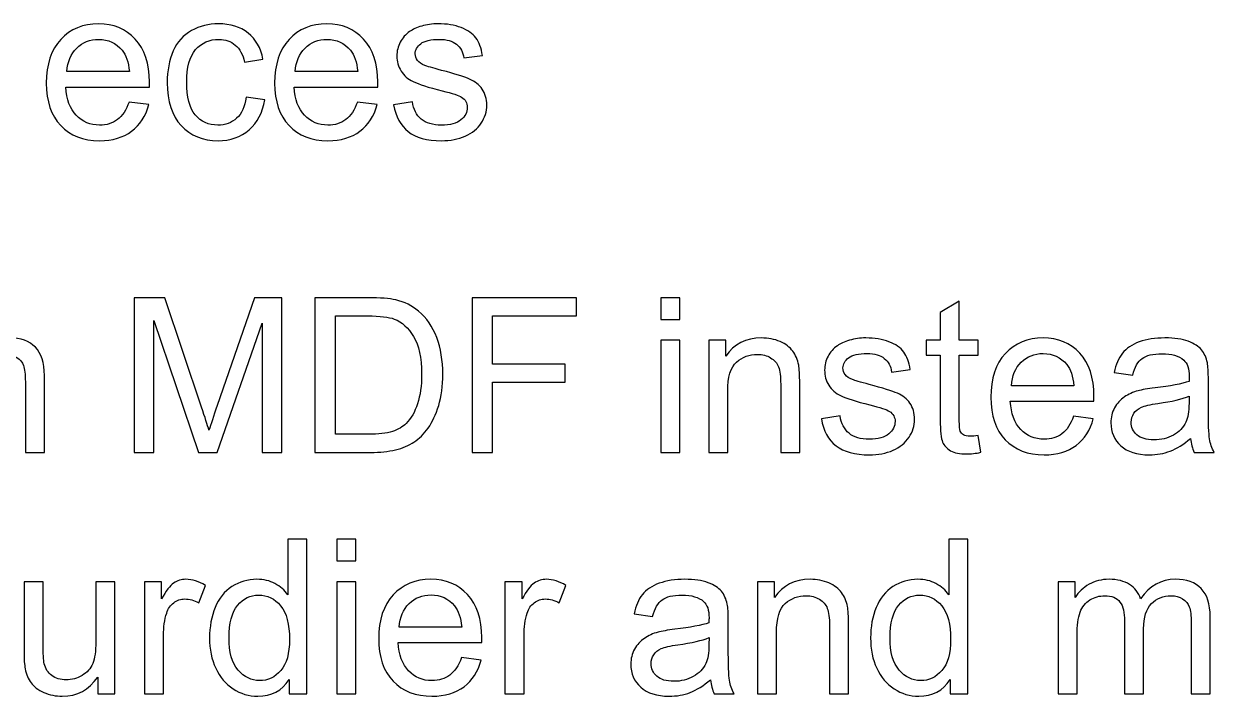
# Model space of a CAD drawing. Header units: millimetres. Extents: x 198 to 2433, y -984 to 145.
# Drawn here: x 573.3 to 713.2, y -964.2 to -885.2 of the extents above; entities that cross this region are included whole.
import ezdxf

# ---------------------------------------------------------------- set-up
doc = ezdxf.new("R2010")
doc.units = ezdxf.units.MM
doc.header["$MEASUREMENT"] = 0
doc.layers.add('Layer 1', color=7, linetype='Continuous')

msp = doc.modelspace()

# ---------------------------------------------------------------- linework, layer by layer
at = {"layer": 'Layer 1', "color": 250}
for points, knots in [([(585.6926, -894.3925), (585.6926, -894.3925), (588.004, -894.6973), (588.004, -894.6973), (587.6442, -896.0393), (586.9711, -897.0849), (585.9889, -897.8257), (585.0068, -898.5666), (583.7537, -898.9391), (582.2255, -898.9391), (580.3036, -898.9391), (578.7796, -898.3464), (577.6535, -897.1611), (576.5274, -895.98), (575.9644, -894.3163), (575.9644, -892.1785), (575.9644, -889.9687), (576.5317, -888.2499), (577.6704, -887.0307), (578.8092, -885.8073), (580.2866, -885.1977), (582.1027, -885.1977), (583.8596, -885.1977), (585.2947, -885.7946), (586.408, -886.9926), (587.5214, -888.1907), (588.0802, -889.8755), (588.0802, -892.0472), (588.0802, -892.1785), (588.076, -892.3774), (588.0675, -892.6399), (588.0675, -892.6399), (578.2504, -892.6399), (578.2504, -892.6399), (578.3351, -894.0835), (578.7415, -895.1926), (579.4781, -895.9588), (580.2104, -896.7251), (581.1291, -897.1103), (582.2255, -897.1103), (583.0425, -897.1103), (583.741, -896.8944), (584.3168, -896.4626), (584.8967, -896.0308), (585.3539, -895.3408), (585.6926, -894.3925)], [0, 0, 0, 0, 0.06666667, 0.06666667, 0.06666667, 0.13333333, 0.13333333, 0.13333333, 0.2, 0.2, 0.2, 0.26666667, 0.26666667, 0.26666667, 0.33333333, 0.33333333, 0.33333333, 0.4, 0.4, 0.4, 0.46666667, 0.46666667, 0.46666667, 0.53333333, 0.53333333, 0.53333333, 0.6, 0.6, 0.6, 0.66666667, 0.66666667, 0.66666667, 0.73333333, 0.73333333, 0.73333333, 0.8, 0.8, 0.8, 0.86666667, 0.86666667, 0.86666667, 0.93333333, 0.93333333, 0.93333333, 1, 1, 1, 1]), ([(599.4382, -893.8337), (599.4382, -893.8337), (601.6226, -894.1385), (601.6226, -894.1385), (601.3813, -895.6413), (600.7717, -896.814), (599.7853, -897.6649), (598.799, -898.5158), (597.584, -898.9391), (596.1489, -898.9391), (594.3497, -898.9391), (592.9019, -898.3507), (591.8097, -897.1738), (590.7133, -895.9969), (590.1672, -894.3121), (590.1672, -892.1192), (590.1672, -890.6968), (590.4043, -889.4564), (590.8742, -888.3896), (591.3441, -887.3271), (592.0595, -886.527), (593.0247, -885.9978), (593.9857, -885.4644), (595.0313, -885.1977), (596.1658, -885.1977), (597.5925, -885.1977), (598.7651, -885.5575), (599.671, -886.2814), (600.5812, -887.0053), (601.1654, -888.034), (601.4194, -889.3633), (601.4194, -889.3633), (599.2604, -889.6935), (599.2604, -889.6935), (599.053, -888.8087), (598.6889, -888.1441), (598.1597, -887.6954), (597.6348, -887.2509), (596.9998, -887.0265), (596.2547, -887.0265), (595.1287, -887.0265), (594.2143, -887.4287), (593.5073, -888.233), (592.8046, -889.0416), (592.4532, -890.3116), (592.4532, -892.0557), (592.4532, -893.8252), (592.7919, -895.1079), (593.4692, -895.908), (594.1508, -896.7081), (595.0355, -897.1103), (596.1235, -897.1103), (597.004, -897.1103), (597.7364, -896.8436), (598.3206, -896.306), (598.909, -895.7726), (599.2816, -894.9471), (599.4382, -893.8337)], [0, 0, 0, 0, 0.05263158, 0.05263158, 0.05263158, 0.10526316, 0.10526316, 0.10526316, 0.15789474, 0.15789474, 0.15789474, 0.21052632, 0.21052632, 0.21052632, 0.26315789, 0.26315789, 0.26315789, 0.31578947, 0.31578947, 0.31578947, 0.36842105, 0.36842105, 0.36842105, 0.42105263, 0.42105263, 0.42105263, 0.47368421, 0.47368421, 0.47368421, 0.52631579, 0.52631579, 0.52631579, 0.57894737, 0.57894737, 0.57894737, 0.63157895, 0.63157895, 0.63157895, 0.68421053, 0.68421053, 0.68421053, 0.73684211, 0.73684211, 0.73684211, 0.78947368, 0.78947368, 0.78947368, 0.84210526, 0.84210526, 0.84210526, 0.89473684, 0.89473684, 0.89473684, 0.94736842, 0.94736842, 0.94736842, 1, 1, 1, 1]), ([(612.5192, -894.3925), (612.5192, -894.3925), (614.8306, -894.6973), (614.8306, -894.6973), (614.4708, -896.0393), (613.7977, -897.0849), (612.8155, -897.8257), (611.8334, -898.5666), (610.5803, -898.9391), (609.0521, -898.9391), (607.1302, -898.9391), (605.6062, -898.3464), (604.4801, -897.1611), (603.354, -895.98), (602.791, -894.3163), (602.791, -892.1785), (602.791, -889.9687), (603.3583, -888.2499), (604.497, -887.0307), (605.6358, -885.8073), (607.1132, -885.1977), (608.9293, -885.1977), (610.6862, -885.1977), (612.1213, -885.7946), (613.2346, -886.9926), (614.348, -888.1907), (614.9068, -889.8755), (614.9068, -892.0472), (614.9068, -892.1785), (614.9026, -892.3774), (614.8941, -892.6399), (614.8941, -892.6399), (605.077, -892.6399), (605.077, -892.6399), (605.1617, -894.0835), (605.5681, -895.1926), (606.3047, -895.9588), (607.037, -896.7251), (607.9557, -897.1103), (609.0521, -897.1103), (609.8691, -897.1103), (610.5676, -896.8944), (611.1434, -896.4626), (611.7233, -896.0308), (612.1805, -895.3408), (612.5192, -894.3925)], [0, 0, 0, 0, 0.06666667, 0.06666667, 0.06666667, 0.13333333, 0.13333333, 0.13333333, 0.2, 0.2, 0.2, 0.26666667, 0.26666667, 0.26666667, 0.33333333, 0.33333333, 0.33333333, 0.4, 0.4, 0.4, 0.46666667, 0.46666667, 0.46666667, 0.53333333, 0.53333333, 0.53333333, 0.6, 0.6, 0.6, 0.66666667, 0.66666667, 0.66666667, 0.73333333, 0.73333333, 0.73333333, 0.8, 0.8, 0.8, 0.86666667, 0.86666667, 0.86666667, 0.93333333, 0.93333333, 0.93333333, 1, 1, 1, 1]), ([(616.7652, -894.7227), (616.7652, -894.7227), (618.975, -894.3671), (618.975, -894.3671), (619.0978, -895.2519), (619.4449, -895.9292), (620.0122, -896.4033), (620.5794, -896.8732), (621.3753, -897.1103), (622.3913, -897.1103), (623.42, -897.1103), (624.182, -896.9029), (624.6815, -896.4838), (625.1768, -896.0689), (625.4266, -895.5778), (625.4266, -895.0148), (625.4266, -894.511), (625.2022, -894.1131), (624.7577, -893.8252), (624.4445, -893.6263), (623.6825, -893.3765), (622.4717, -893.0675), (620.8377, -892.6568), (619.7074, -892.3012), (619.0724, -892.0007), (618.4416, -891.6959), (617.9632, -891.281), (617.6373, -890.7476), (617.3113, -890.2184), (617.1462, -889.63), (617.1462, -888.9865), (617.1462, -888.3981), (617.2817, -887.8562), (617.5484, -887.3567), (617.8193, -886.8572), (618.1834, -886.4423), (618.6448, -886.1121), (618.9919, -885.8581), (619.4661, -885.6422), (620.063, -885.4644), (620.6641, -885.2866), (621.3033, -885.1977), (621.9891, -885.1977), (623.0221, -885.1977), (623.928, -885.3459), (624.7069, -885.6464), (625.4901, -885.9428), (626.0658, -886.3492), (626.4384, -886.8572), (626.8067, -887.3694), (627.0649, -888.051), (627.2046, -888.9061), (627.2046, -888.9061), (625.0202, -889.2109), (625.0202, -889.2109), (624.9228, -888.5251), (624.635, -887.9875), (624.1608, -887.6022), (623.6867, -887.217), (623.0178, -887.0265), (622.15, -887.0265), (621.1298, -887.0265), (620.3974, -887.1958), (619.9614, -887.5345), (619.5253, -887.8732), (619.3052, -888.2711), (619.3052, -888.7241), (619.3052, -889.0119), (619.3941, -889.2744), (619.5761, -889.5072), (619.7582, -889.7443), (620.0418, -889.9433), (620.4313, -890.0999), (620.6556, -890.1846), (621.3076, -890.3751), (622.3998, -890.6714), (623.9746, -891.0905), (625.0752, -891.4376), (625.7018, -891.7043), (626.3283, -891.971), (626.8194, -892.3647), (627.175, -892.8727), (627.5348, -893.385), (627.7126, -894.02), (627.7126, -894.782), (627.7126, -895.5228), (627.4967, -896.2213), (627.0607, -896.8775), (626.6246, -897.5336), (625.9981, -898.0416), (625.1811, -898.4015), (624.3598, -898.7613), (623.4327, -898.9391), (622.3998, -898.9391), (620.6895, -898.9391), (619.3814, -898.5835), (618.4839, -897.8765), (617.5865, -897.1653), (617.015, -896.1155), (616.7652, -894.7227)], [0, 0, 0, 0, 0.03030303, 0.03030303, 0.03030303, 0.06060606, 0.06060606, 0.06060606, 0.09090909, 0.09090909, 0.09090909, 0.12121212, 0.12121212, 0.12121212, 0.15151515, 0.15151515, 0.15151515, 0.18181818, 0.18181818, 0.18181818, 0.21212121, 0.21212121, 0.21212121, 0.24242424, 0.24242424, 0.24242424, 0.27272727, 0.27272727, 0.27272727, 0.3030303, 0.3030303, 0.3030303, 0.33333333, 0.33333333, 0.33333333, 0.36363636, 0.36363636, 0.36363636, 0.39393939, 0.39393939, 0.39393939, 0.42424242, 0.42424242, 0.42424242, 0.45454545, 0.45454545, 0.45454545, 0.48484848, 0.48484848, 0.48484848, 0.51515152, 0.51515152, 0.51515152, 0.54545455, 0.54545455, 0.54545455, 0.57575758, 0.57575758, 0.57575758, 0.60606061, 0.60606061, 0.60606061, 0.63636364, 0.63636364, 0.63636364, 0.66666667, 0.66666667, 0.66666667, 0.6969697, 0.6969697, 0.6969697, 0.72727273, 0.72727273, 0.72727273, 0.75757576, 0.75757576, 0.75757576, 0.78787879, 0.78787879, 0.78787879, 0.81818182, 0.81818182, 0.81818182, 0.84848485, 0.84848485, 0.84848485, 0.87878788, 0.87878788, 0.87878788, 0.90909091, 0.90909091, 0.90909091, 0.93939394, 0.93939394, 0.93939394, 0.96969697, 0.96969697, 0.96969697, 1, 1, 1, 1]), ([(578.3774, -890.8111), (578.3774, -890.8111), (585.718, -890.8111), (585.718, -890.8111), (585.6206, -889.702), (585.337, -888.8722), (584.8756, -888.3177), (584.1686, -887.4583), (583.2457, -887.0265), (582.1154, -887.0265), (581.091, -887.0265), (580.2316, -887.3694), (579.5331, -888.0552), (578.8388, -888.741), (578.4536, -889.6596), (578.3774, -890.8111)], [0, 0, 0, 0, 0.2, 0.2, 0.2, 0.4, 0.4, 0.4, 0.6, 0.6, 0.6, 0.8, 0.8, 0.8, 1, 1, 1, 1]), ([(605.204, -890.8111), (605.204, -890.8111), (612.5446, -890.8111), (612.5446, -890.8111), (612.4472, -889.702), (612.1636, -888.8722), (611.7022, -888.3177), (610.9952, -887.4583), (610.0723, -887.0265), (608.942, -887.0265), (607.9176, -887.0265), (607.0582, -887.3694), (606.3597, -888.0552), (605.6654, -888.741), (605.2802, -889.6596), (605.204, -890.8111)], [0, 0, 0, 0, 0.2, 0.2, 0.2, 0.4, 0.4, 0.4, 0.6, 0.6, 0.6, 0.8, 0.8, 0.8, 1, 1, 1, 1]), ([(586.2985, -935.5919), (586.2985, -935.5919), (586.2985, -917.4055), (586.2985, -917.4055), (586.2985, -917.4055), (589.9053, -917.4055), (589.9053, -917.4055), (589.9053, -917.4055), (594.2064, -930.2791), (594.2064, -930.2791), (594.6043, -931.4771), (594.8922, -932.3746), (595.0742, -932.9715), (595.2816, -932.3111), (595.6076, -931.3374), (596.0479, -930.0547), (596.0479, -930.0547), (600.4251, -917.4055), (600.4251, -917.4055), (600.4251, -917.4055), (603.6467, -917.4055), (603.6467, -917.4055), (603.6467, -917.4055), (603.6467, -935.5919), (603.6467, -935.5919), (603.6467, -935.5919), (601.3353, -935.5919), (601.3353, -935.5919), (601.3353, -935.5919), (601.3353, -920.3773), (601.3353, -920.3773), (601.3353, -920.3773), (596.0267, -935.5919), (596.0267, -935.5919), (596.0267, -935.5919), (593.8592, -935.5919), (593.8592, -935.5919), (593.8592, -935.5919), (588.6099, -920.0979), (588.6099, -920.0979), (588.6099, -920.0979), (588.6099, -935.5919), (588.6099, -935.5919), (588.6099, -935.5919), (586.2985, -935.5919), (586.2985, -935.5919)], [0, 0, 0, 0, 0.06666667, 0.06666667, 0.06666667, 0.13333333, 0.13333333, 0.13333333, 0.2, 0.2, 0.2, 0.26666667, 0.26666667, 0.26666667, 0.33333333, 0.33333333, 0.33333333, 0.4, 0.4, 0.4, 0.46666667, 0.46666667, 0.46666667, 0.53333333, 0.53333333, 0.53333333, 0.6, 0.6, 0.6, 0.66666667, 0.66666667, 0.66666667, 0.73333333, 0.73333333, 0.73333333, 0.8, 0.8, 0.8, 0.86666667, 0.86666667, 0.86666667, 0.93333333, 0.93333333, 0.93333333, 1, 1, 1, 1]), ([(607.5075, -935.5919), (607.5075, -935.5919), (607.5075, -917.4055), (607.5075, -917.4055), (607.5075, -917.4055), (613.7728, -917.4055), (613.7728, -917.4055), (615.1868, -917.4055), (616.2663, -917.4902), (617.0113, -917.6637), (618.0527, -917.905), (618.9417, -918.3411), (619.6783, -918.9676), (620.6393, -919.7804), (621.3547, -920.8133), (621.8289, -922.0749), (622.3072, -923.3364), (622.5443, -924.78), (622.5443, -926.4013), (622.5443, -927.7814), (622.3834, -929.0048), (622.0617, -930.0716), (621.74, -931.1384), (621.3251, -932.0232), (620.8213, -932.7217), (620.3133, -933.4202), (619.763, -933.9705), (619.1619, -934.3685), (618.565, -934.7706), (617.8411, -935.0754), (616.9944, -935.2829), (616.1435, -935.4903), (615.1698, -935.5919), (614.0692, -935.5919), (614.0692, -935.5919), (607.5075, -935.5919), (607.5075, -935.5919)], [0, 0, 0, 0, 0.08333333, 0.08333333, 0.08333333, 0.16666667, 0.16666667, 0.16666667, 0.25, 0.25, 0.25, 0.33333333, 0.33333333, 0.33333333, 0.41666667, 0.41666667, 0.41666667, 0.5, 0.5, 0.5, 0.58333333, 0.58333333, 0.58333333, 0.66666667, 0.66666667, 0.66666667, 0.75, 0.75, 0.75, 0.83333333, 0.83333333, 0.83333333, 0.91666667, 0.91666667, 0.91666667, 1, 1, 1, 1]), ([(625.9775, -935.5919), (625.9775, -935.5919), (625.9775, -917.4055), (625.9775, -917.4055), (625.9775, -917.4055), (638.2457, -917.4055), (638.2457, -917.4055), (638.2457, -917.4055), (638.2457, -919.5391), (638.2457, -919.5391), (638.2457, -919.5391), (628.3905, -919.5391), (628.3905, -919.5391), (628.3905, -919.5391), (628.3905, -925.2033), (628.3905, -925.2033), (628.3905, -925.2033), (636.9249, -925.2033), (636.9249, -925.2033), (636.9249, -925.2033), (636.9249, -927.3369), (636.9249, -927.3369), (636.9249, -927.3369), (628.3905, -927.3369), (628.3905, -927.3369), (628.3905, -927.3369), (628.3905, -935.5919), (628.3905, -935.5919), (628.3905, -935.5919), (625.9775, -935.5919), (625.9775, -935.5919)], [0, 0, 0, 0, 0.1, 0.1, 0.1, 0.2, 0.2, 0.2, 0.3, 0.3, 0.3, 0.4, 0.4, 0.4, 0.5, 0.5, 0.5, 0.6, 0.6, 0.6, 0.7, 0.7, 0.7, 0.8, 0.8, 0.8, 0.9, 0.9, 0.9, 1, 1, 1, 1]), ([(648.1433, -919.9455), (648.1433, -919.9455), (648.1433, -917.4055), (648.1433, -917.4055), (648.1433, -917.4055), (650.3785, -917.4055), (650.3785, -917.4055), (650.3785, -917.4055), (650.3785, -919.9455), (650.3785, -919.9455), (650.3785, -919.9455), (648.1433, -919.9455), (648.1433, -919.9455)], [0, 0, 0, 0, 0.25, 0.25, 0.25, 0.5, 0.5, 0.5, 0.75, 0.75, 0.75, 1, 1, 1, 1]), ([(685.4643, -933.598), (685.4643, -933.598), (685.7691, -935.5707), (685.7691, -935.5707), (685.1426, -935.702), (684.5795, -935.7697), (684.0885, -935.7697), (683.2799, -935.7697), (682.6534, -935.6427), (682.2046, -935.3845), (681.7601, -935.1262), (681.4469, -934.7918), (681.2648, -934.3727), (681.0828, -933.9536), (680.9939, -933.0731), (680.9939, -931.7311), (680.9939, -931.7311), (680.9939, -924.1365), (680.9939, -924.1365), (680.9939, -924.1365), (679.3429, -924.1365), (679.3429, -924.1365), (679.3429, -924.1365), (679.3429, -922.4093), (679.3429, -922.4093), (679.3429, -922.4093), (680.9939, -922.4093), (680.9939, -922.4093), (680.9939, -922.4093), (680.9939, -919.1496), (680.9939, -919.1496), (680.9939, -919.1496), (683.2291, -917.8077), (683.2291, -917.8077), (683.2291, -917.8077), (683.2291, -922.4093), (683.2291, -922.4093), (683.2291, -922.4093), (685.4643, -922.4093), (685.4643, -922.4093), (685.4643, -922.4093), (685.4643, -924.1365), (685.4643, -924.1365), (685.4643, -924.1365), (683.2291, -924.1365), (683.2291, -924.1365), (683.2291, -924.1365), (683.2291, -931.8581), (683.2291, -931.8581), (683.2291, -932.4973), (683.2672, -932.908), (683.3476, -933.09), (683.4238, -933.272), (683.5508, -933.416), (683.7286, -933.526), (683.9064, -933.6319), (684.1604, -933.6869), (684.4906, -933.6869), (684.7362, -933.6869), (685.0621, -933.6573), (685.4643, -933.598)], [0, 0, 0, 0, 0.05, 0.05, 0.05, 0.1, 0.1, 0.1, 0.15, 0.15, 0.15, 0.2, 0.2, 0.2, 0.25, 0.25, 0.25, 0.3, 0.3, 0.3, 0.35, 0.35, 0.35, 0.4, 0.4, 0.4, 0.45, 0.45, 0.45, 0.5, 0.5, 0.5, 0.55, 0.55, 0.55, 0.6, 0.6, 0.6, 0.65, 0.65, 0.65, 0.7, 0.7, 0.7, 0.75, 0.75, 0.75, 0.8, 0.8, 0.8, 0.85, 0.85, 0.85, 0.9, 0.9, 0.9, 0.95, 0.95, 0.95, 1, 1, 1, 1]), ([(609.9205, -933.4583), (609.9205, -933.4583), (613.7982, -933.4583), (613.7982, -933.4583), (614.9963, -933.4583), (615.9361, -933.3482), (616.6176, -933.1239), (617.2992, -932.8995), (617.8411, -932.5862), (618.2475, -932.1798), (618.8147, -931.6083), (619.2592, -930.8379), (619.5767, -929.8727), (619.8942, -928.9075), (620.0551, -927.7391), (620.0551, -926.3632), (620.0551, -924.4582), (619.7418, -922.9935), (619.1195, -921.969), (618.4972, -920.9446), (617.7395, -920.2588), (616.8462, -919.9116), (616.2028, -919.6619), (615.1656, -919.5391), (613.7347, -919.5391), (613.7347, -919.5391), (609.9205, -919.5391), (609.9205, -919.5391), (609.9205, -919.5391), (609.9205, -933.4583), (609.9205, -933.4583)], [0, 0, 0, 0, 0.1, 0.1, 0.1, 0.2, 0.2, 0.2, 0.3, 0.3, 0.3, 0.4, 0.4, 0.4, 0.5, 0.5, 0.5, 0.6, 0.6, 0.6, 0.7, 0.7, 0.7, 0.8, 0.8, 0.8, 0.9, 0.9, 0.9, 1, 1, 1, 1]), ([(557.8547, -935.5919), (557.8547, -935.5919), (557.8547, -922.4093), (557.8547, -922.4093), (557.8547, -922.4093), (559.8613, -922.4093), (559.8613, -922.4093), (559.8613, -922.4093), (559.8613, -924.272), (559.8613, -924.272), (560.2719, -923.6285), (560.8223, -923.1078), (561.5081, -922.7183), (562.1939, -922.3246), (562.9728, -922.1299), (563.8491, -922.1299), (564.8228, -922.1299), (565.6229, -922.3331), (566.2452, -922.7353), (566.8675, -923.1417), (567.3077, -923.7047), (567.5617, -924.4328), (568.6116, -922.8961), (569.9705, -922.1299), (571.6469, -922.1299), (572.9592, -922.1299), (573.971, -922.4897), (574.6737, -923.2136), (575.3807, -923.9375), (575.7363, -925.0509), (575.7363, -926.5537), (575.7363, -926.5537), (575.7363, -935.5919), (575.7363, -935.5919), (575.7363, -935.5919), (573.5011, -935.5919), (573.5011, -935.5919), (573.5011, -935.5919), (573.5011, -927.2946), (573.5011, -927.2946), (573.5011, -926.4056), (573.4249, -925.7621), (573.281, -925.3684), (573.137, -924.9747), (572.8746, -924.6614), (572.4893, -924.4201), (572.1083, -924.1788), (571.6596, -924.0603), (571.1474, -924.0603), (570.216, -924.0603), (569.4456, -924.3693), (568.8317, -924.9832), (568.2179, -925.6012), (567.9131, -926.5876), (567.9131, -927.9423), (567.9131, -927.9423), (567.9131, -935.5919), (567.9131, -935.5919), (567.9131, -935.5919), (565.6779, -935.5919), (565.6779, -935.5919), (565.6779, -935.5919), (565.6779, -927.0363), (565.6779, -927.0363), (565.6779, -926.0457), (565.4959, -925.3007), (565.1318, -924.8054), (564.7677, -924.3101), (564.1708, -924.0603), (563.3453, -924.0603), (562.7188, -924.0603), (562.1388, -924.2254), (561.6054, -924.5556), (561.072, -924.8858), (560.6868, -925.3684), (560.4455, -926.0076), (560.2084, -926.6426), (560.0899, -927.5613), (560.0899, -928.7593), (560.0899, -928.7593), (560.0899, -935.5919), (560.0899, -935.5919), (560.0899, -935.5919), (557.8547, -935.5919), (557.8547, -935.5919)], [0, 0, 0, 0, 0.03571429, 0.03571429, 0.03571429, 0.07142857, 0.07142857, 0.07142857, 0.10714286, 0.10714286, 0.10714286, 0.14285714, 0.14285714, 0.14285714, 0.17857143, 0.17857143, 0.17857143, 0.21428571, 0.21428571, 0.21428571, 0.25, 0.25, 0.25, 0.28571429, 0.28571429, 0.28571429, 0.32142857, 0.32142857, 0.32142857, 0.35714286, 0.35714286, 0.35714286, 0.39285714, 0.39285714, 0.39285714, 0.42857143, 0.42857143, 0.42857143, 0.46428571, 0.46428571, 0.46428571, 0.5, 0.5, 0.5, 0.53571429, 0.53571429, 0.53571429, 0.57142857, 0.57142857, 0.57142857, 0.60714286, 0.60714286, 0.60714286, 0.64285714, 0.64285714, 0.64285714, 0.67857143, 0.67857143, 0.67857143, 0.71428571, 0.71428571, 0.71428571, 0.75, 0.75, 0.75, 0.78571429, 0.78571429, 0.78571429, 0.82142857, 0.82142857, 0.82142857, 0.85714286, 0.85714286, 0.85714286, 0.89285714, 0.89285714, 0.89285714, 0.92857143, 0.92857143, 0.92857143, 0.96428571, 0.96428571, 0.96428571, 1, 1, 1, 1]), ([(648.1433, -935.5919), (648.1433, -935.5919), (648.1433, -922.4093), (648.1433, -922.4093), (648.1433, -922.4093), (650.3785, -922.4093), (650.3785, -922.4093), (650.3785, -922.4093), (650.3785, -935.5919), (650.3785, -935.5919), (650.3785, -935.5919), (648.1433, -935.5919), (648.1433, -935.5919)], [0, 0, 0, 0, 0.25, 0.25, 0.25, 0.5, 0.5, 0.5, 0.75, 0.75, 0.75, 1, 1, 1, 1]), ([(653.7863, -935.5919), (653.7863, -935.5919), (653.7863, -922.4093), (653.7863, -922.4093), (653.7863, -922.4093), (655.7929, -922.4093), (655.7929, -922.4093), (655.7929, -922.4093), (655.7929, -924.2804), (655.7929, -924.2804), (656.7581, -922.8453), (658.1551, -922.1299), (659.9797, -922.1299), (660.7755, -922.1299), (661.5037, -922.2738), (662.1683, -922.5575), (662.8329, -922.8411), (663.3325, -923.2179), (663.6627, -923.6793), (663.9929, -924.1407), (664.2257, -924.6911), (664.3569, -925.3261), (664.4374, -925.7409), (664.4797, -926.4648), (664.4797, -927.4978), (664.4797, -927.4978), (664.4797, -935.5919), (664.4797, -935.5919), (664.4797, -935.5919), (662.2445, -935.5919), (662.2445, -935.5919), (662.2445, -935.5919), (662.2445, -927.5824), (662.2445, -927.5824), (662.2445, -926.6723), (662.1598, -925.9907), (661.9863, -925.542), (661.8127, -925.0932), (661.5037, -924.7334), (661.0634, -924.4625), (660.6231, -924.1958), (660.1024, -924.0603), (659.5098, -924.0603), (658.5615, -924.0603), (657.7445, -924.3609), (657.0544, -924.9662), (656.3644, -925.5674), (656.0215, -926.7146), (656.0215, -928.3995), (656.0215, -928.3995), (656.0215, -935.5919), (656.0215, -935.5919), (656.0215, -935.5919), (653.7863, -935.5919), (653.7863, -935.5919)], [0, 0, 0, 0, 0.05555556, 0.05555556, 0.05555556, 0.11111111, 0.11111111, 0.11111111, 0.16666667, 0.16666667, 0.16666667, 0.22222222, 0.22222222, 0.22222222, 0.27777778, 0.27777778, 0.27777778, 0.33333333, 0.33333333, 0.33333333, 0.38888889, 0.38888889, 0.38888889, 0.44444444, 0.44444444, 0.44444444, 0.5, 0.5, 0.5, 0.55555556, 0.55555556, 0.55555556, 0.61111111, 0.61111111, 0.61111111, 0.66666667, 0.66666667, 0.66666667, 0.72222222, 0.72222222, 0.72222222, 0.77777778, 0.77777778, 0.77777778, 0.83333333, 0.83333333, 0.83333333, 0.88888889, 0.88888889, 0.88888889, 0.94444444, 0.94444444, 0.94444444, 1, 1, 1, 1]), ([(667.0239, -931.6549), (667.0239, -931.6549), (669.2337, -931.2993), (669.2337, -931.2993), (669.3565, -932.1841), (669.7036, -932.8614), (670.2709, -933.3355), (670.8381, -933.8054), (671.634, -934.0425), (672.65, -934.0425), (673.6787, -934.0425), (674.4407, -933.8351), (674.9402, -933.416), (675.4355, -933.0011), (675.6853, -932.51), (675.6853, -931.947), (675.6853, -931.4432), (675.4609, -931.0453), (675.0164, -930.7574), (674.7032, -930.5585), (673.9412, -930.3087), (672.7304, -929.9997), (671.0964, -929.589), (669.9661, -929.2334), (669.3311, -928.9329), (668.7003, -928.6281), (668.2219, -928.2132), (667.896, -927.6798), (667.57, -927.1506), (667.4049, -926.5622), (667.4049, -925.9187), (667.4049, -925.3303), (667.5404, -924.7884), (667.8071, -924.2889), (668.078, -923.7894), (668.4421, -923.3745), (668.9035, -923.0443), (669.2506, -922.7903), (669.7248, -922.5744), (670.3217, -922.3966), (670.9228, -922.2188), (671.562, -922.1299), (672.2478, -922.1299), (673.2808, -922.1299), (674.1867, -922.2781), (674.9656, -922.5786), (675.7488, -922.875), (676.3245, -923.2814), (676.6971, -923.7894), (677.0654, -924.3016), (677.3236, -924.9832), (677.4633, -925.8383), (677.4633, -925.8383), (675.2789, -926.1431), (675.2789, -926.1431), (675.1815, -925.4573), (674.8937, -924.9197), (674.4195, -924.5344), (673.9454, -924.1492), (673.2765, -923.9587), (672.4087, -923.9587), (671.3885, -923.9587), (670.6561, -924.128), (670.2201, -924.4667), (669.784, -924.8054), (669.5639, -925.2033), (669.5639, -925.6563), (669.5639, -925.9441), (669.6528, -926.2066), (669.8348, -926.4394), (670.0169, -926.6765), (670.3005, -926.8755), (670.69, -927.0321), (670.9143, -927.1168), (671.5663, -927.3073), (672.6585, -927.6036), (674.2333, -928.0227), (675.3339, -928.3698), (675.9605, -928.6365), (676.587, -928.9032), (677.0781, -929.2969), (677.4337, -929.8049), (677.7935, -930.3172), (677.9713, -930.9522), (677.9713, -931.7142), (677.9713, -932.455), (677.7554, -933.1535), (677.3194, -933.8097), (676.8833, -934.4658), (676.2568, -934.9738), (675.4398, -935.3337), (674.6185, -935.6935), (673.6914, -935.8713), (672.6585, -935.8713), (670.9482, -935.8713), (669.6401, -935.5157), (668.7426, -934.8087), (667.8452, -934.0975), (667.2737, -933.0477), (667.0239, -931.6549)], [0, 0, 0, 0, 0.03030303, 0.03030303, 0.03030303, 0.06060606, 0.06060606, 0.06060606, 0.09090909, 0.09090909, 0.09090909, 0.12121212, 0.12121212, 0.12121212, 0.15151515, 0.15151515, 0.15151515, 0.18181818, 0.18181818, 0.18181818, 0.21212121, 0.21212121, 0.21212121, 0.24242424, 0.24242424, 0.24242424, 0.27272727, 0.27272727, 0.27272727, 0.3030303, 0.3030303, 0.3030303, 0.33333333, 0.33333333, 0.33333333, 0.36363636, 0.36363636, 0.36363636, 0.39393939, 0.39393939, 0.39393939, 0.42424242, 0.42424242, 0.42424242, 0.45454545, 0.45454545, 0.45454545, 0.48484848, 0.48484848, 0.48484848, 0.51515152, 0.51515152, 0.51515152, 0.54545455, 0.54545455, 0.54545455, 0.57575758, 0.57575758, 0.57575758, 0.60606061, 0.60606061, 0.60606061, 0.63636364, 0.63636364, 0.63636364, 0.66666667, 0.66666667, 0.66666667, 0.6969697, 0.6969697, 0.6969697, 0.72727273, 0.72727273, 0.72727273, 0.75757576, 0.75757576, 0.75757576, 0.78787879, 0.78787879, 0.78787879, 0.81818182, 0.81818182, 0.81818182, 0.84848485, 0.84848485, 0.84848485, 0.87878788, 0.87878788, 0.87878788, 0.90909091, 0.90909091, 0.90909091, 0.93939394, 0.93939394, 0.93939394, 0.96969697, 0.96969697, 0.96969697, 1, 1, 1, 1]), ([(696.6615, -931.3247), (696.6615, -931.3247), (698.9729, -931.6295), (698.9729, -931.6295), (698.6131, -932.9715), (697.94, -934.0171), (696.9578, -934.7579), (695.9757, -935.4988), (694.7226, -935.8713), (693.1944, -935.8713), (691.2725, -935.8713), (689.7485, -935.2786), (688.6224, -934.0933), (687.4963, -932.9122), (686.9333, -931.2485), (686.9333, -929.1107), (686.9333, -926.9009), (687.5006, -925.1821), (688.6393, -923.9629), (689.7781, -922.7395), (691.2555, -922.1299), (693.0716, -922.1299), (694.8285, -922.1299), (696.2636, -922.7268), (697.3769, -923.9248), (698.4903, -925.1229), (699.0491, -926.8077), (699.0491, -928.9794), (699.0491, -929.1107), (699.0449, -929.3096), (699.0364, -929.5721), (699.0364, -929.5721), (689.2193, -929.5721), (689.2193, -929.5721), (689.304, -931.0157), (689.7104, -932.1248), (690.447, -932.891), (691.1793, -933.6573), (692.098, -934.0425), (693.1944, -934.0425), (694.0114, -934.0425), (694.7099, -933.8266), (695.2857, -933.3948), (695.8656, -932.963), (696.3228, -932.273), (696.6615, -931.3247)], [0, 0, 0, 0, 0.06666667, 0.06666667, 0.06666667, 0.13333333, 0.13333333, 0.13333333, 0.2, 0.2, 0.2, 0.26666667, 0.26666667, 0.26666667, 0.33333333, 0.33333333, 0.33333333, 0.4, 0.4, 0.4, 0.46666667, 0.46666667, 0.46666667, 0.53333333, 0.53333333, 0.53333333, 0.6, 0.6, 0.6, 0.66666667, 0.66666667, 0.66666667, 0.73333333, 0.73333333, 0.73333333, 0.8, 0.8, 0.8, 0.86666667, 0.86666667, 0.86666667, 0.93333333, 0.93333333, 0.93333333, 1, 1, 1, 1]), ([(710.4071, -933.9409), (709.5774, -934.6479), (708.7773, -935.1432), (708.011, -935.4353), (707.2448, -935.7274), (706.4235, -935.8713), (705.543, -935.8713), (704.0952, -935.8713), (702.9818, -935.5199), (702.2029, -934.813), (701.424, -934.1102), (701.0345, -933.2085), (701.0345, -932.1121), (701.0345, -931.4686), (701.1827, -930.8802), (701.4748, -930.3468), (701.7711, -929.8134), (702.1563, -929.3901), (702.6305, -929.0683), (703.1088, -928.7466), (703.6422, -928.5011), (704.2391, -928.336), (704.6794, -928.2217), (705.344, -928.1116), (706.2288, -928.0015), (708.0322, -927.7899), (709.3657, -927.5316), (710.2166, -927.2353), (710.2251, -926.9305), (710.2293, -926.7358), (710.2293, -926.6553), (710.2293, -925.7494), (710.0176, -925.1102), (709.5943, -924.7376), (709.0228, -924.2339), (708.1719, -923.9841), (707.0458, -923.9841), (705.9917, -923.9841), (705.2128, -924.1704), (704.7133, -924.5387), (704.2095, -924.907), (703.8412, -925.5589), (703.5999, -926.4987), (703.5999, -926.4987), (701.4155, -926.1939), (701.4155, -926.1939), (701.6145, -925.2583), (701.9404, -924.5006), (702.3976, -923.9248), (702.8548, -923.3491), (703.5152, -922.9088), (704.3788, -922.5956), (705.2382, -922.2865), (706.2415, -922.1299), (707.376, -922.1299), (708.5021, -922.1299), (709.4207, -922.2611), (710.1277, -922.5278), (710.8304, -922.7945), (711.3511, -923.1247), (711.6813, -923.5269), (712.0115, -923.9291), (712.2444, -924.4371), (712.3798, -925.0509), (712.4518, -925.4319), (712.4899, -926.1177), (712.4899, -927.1041), (712.4899, -927.1041), (712.4899, -930.0674), (712.4899, -930.0674), (712.4899, -932.1375), (712.5365, -933.4456), (712.6296, -934.0002), (712.7185, -934.5547), (712.9048, -935.0839), (713.1757, -935.5919), (713.1757, -935.5919), (710.8389, -935.5919), (710.8389, -935.5919), (710.6145, -935.122), (710.4706, -934.5717), (710.4071, -933.9409)], [0, 0, 0, 0, 0.03703704, 0.03703704, 0.03703704, 0.07407407, 0.07407407, 0.07407407, 0.11111111, 0.11111111, 0.11111111, 0.14814815, 0.14814815, 0.14814815, 0.18518519, 0.18518519, 0.18518519, 0.22222222, 0.22222222, 0.22222222, 0.25925926, 0.25925926, 0.25925926, 0.2962963, 0.2962963, 0.2962963, 0.33333333, 0.33333333, 0.33333333, 0.37037037, 0.37037037, 0.37037037, 0.40740741, 0.40740741, 0.40740741, 0.44444444, 0.44444444, 0.44444444, 0.48148148, 0.48148148, 0.48148148, 0.51851852, 0.51851852, 0.51851852, 0.55555556, 0.55555556, 0.55555556, 0.59259259, 0.59259259, 0.59259259, 0.62962963, 0.62962963, 0.62962963, 0.66666667, 0.66666667, 0.66666667, 0.7037037, 0.7037037, 0.7037037, 0.74074074, 0.74074074, 0.74074074, 0.77777778, 0.77777778, 0.77777778, 0.81481481, 0.81481481, 0.81481481, 0.85185185, 0.85185185, 0.85185185, 0.88888889, 0.88888889, 0.88888889, 0.92592593, 0.92592593, 0.92592593, 0.96296296, 0.96296296, 0.96296296, 1, 1, 1, 1]), ([(689.3463, -927.7433), (689.3463, -927.7433), (696.6869, -927.7433), (696.6869, -927.7433), (696.5895, -926.6342), (696.3059, -925.8044), (695.8445, -925.2499), (695.1375, -924.3905), (694.2146, -923.9587), (693.0843, -923.9587), (692.0599, -923.9587), (691.2005, -924.3016), (690.502, -924.9874), (689.8077, -925.6732), (689.4225, -926.5918), (689.3463, -927.7433)], [0, 0, 0, 0, 0.2, 0.2, 0.2, 0.4, 0.4, 0.4, 0.6, 0.6, 0.6, 0.8, 0.8, 0.8, 1, 1, 1, 1]), ([(710.2293, -928.9879), (709.4165, -929.3181), (708.1973, -929.5975), (706.5717, -929.8261), (705.6488, -929.9573), (704.9969, -930.1055), (704.6159, -930.2706), (704.2349, -930.4357), (703.9428, -930.677), (703.7354, -930.9903), (703.5279, -931.3078), (703.4221, -931.6591), (703.4221, -932.0486), (703.4221, -932.637), (703.6465, -933.1323), (704.0994, -933.526), (704.5524, -933.9197), (705.2128, -934.1187), (706.0806, -934.1187), (706.94, -934.1187), (707.7062, -933.9324), (708.3793, -933.5557), (709.0482, -933.1831), (709.5435, -932.6709), (709.8568, -932.0232), (710.0981, -931.5194), (710.2166, -930.7786), (710.2166, -929.8007), (710.2166, -929.8007), (710.2293, -928.9879), (710.2293, -928.9879)], [0, 0, 0, 0, 0.1, 0.1, 0.1, 0.2, 0.2, 0.2, 0.3, 0.3, 0.3, 0.4, 0.4, 0.4, 0.5, 0.5, 0.5, 0.6, 0.6, 0.6, 0.7, 0.7, 0.7, 0.8, 0.8, 0.8, 0.9, 0.9, 0.9, 1, 1, 1, 1]), ([(604.4891, -963.968), (604.4891, -963.968), (604.4891, -962.2958), (604.4891, -962.2958), (603.6551, -963.5955), (602.4275, -964.2474), (600.8061, -964.2474), (599.7562, -964.2474), (598.791, -963.9595), (597.9147, -963.3796), (597.0342, -962.8038), (596.3526, -961.9953), (595.8658, -960.9623), (595.3832, -959.9252), (595.1419, -958.7356), (595.1419, -957.3894), (595.1419, -956.0771), (595.362, -954.8875), (595.7981, -953.8165), (596.2383, -952.7497), (596.8945, -951.9284), (597.7708, -951.3611), (598.6429, -950.7896), (599.625, -950.506), (600.7045, -950.506), (601.5004, -950.506), (602.2073, -950.6753), (602.8254, -951.0098), (603.4435, -951.3442), (603.9472, -951.7845), (604.3367, -952.3221), (604.3367, -952.3221), (604.3367, -945.7816), (604.3367, -945.7816), (604.3367, -945.7816), (606.5719, -945.7816), (606.5719, -945.7816), (606.5719, -945.7816), (606.5719, -963.968), (606.5719, -963.968), (606.5719, -963.968), (604.4891, -963.968), (604.4891, -963.968)], [0, 0, 0, 0, 0.07142857, 0.07142857, 0.07142857, 0.14285714, 0.14285714, 0.14285714, 0.21428571, 0.21428571, 0.21428571, 0.28571429, 0.28571429, 0.28571429, 0.35714286, 0.35714286, 0.35714286, 0.42857143, 0.42857143, 0.42857143, 0.5, 0.5, 0.5, 0.57142857, 0.57142857, 0.57142857, 0.64285714, 0.64285714, 0.64285714, 0.71428571, 0.71428571, 0.71428571, 0.78571429, 0.78571429, 0.78571429, 0.85714286, 0.85714286, 0.85714286, 0.92857143, 0.92857143, 0.92857143, 1, 1, 1, 1]), ([(610.1067, -948.3216), (610.1067, -948.3216), (610.1067, -945.7816), (610.1067, -945.7816), (610.1067, -945.7816), (612.3419, -945.7816), (612.3419, -945.7816), (612.3419, -945.7816), (612.3419, -948.3216), (612.3419, -948.3216), (612.3419, -948.3216), (610.1067, -948.3216), (610.1067, -948.3216)], [0, 0, 0, 0, 0.25, 0.25, 0.25, 0.5, 0.5, 0.5, 0.75, 0.75, 0.75, 1, 1, 1, 1]), ([(682.1537, -963.968), (682.1537, -963.968), (682.1537, -962.2958), (682.1537, -962.2958), (681.3197, -963.5955), (680.0921, -964.2474), (678.4707, -964.2474), (677.4208, -964.2474), (676.4556, -963.9595), (675.5793, -963.3796), (674.6988, -962.8038), (674.0172, -961.9953), (673.5304, -960.9623), (673.0478, -959.9252), (672.8065, -958.7356), (672.8065, -957.3894), (672.8065, -956.0771), (673.0266, -954.8875), (673.4627, -953.8165), (673.9029, -952.7497), (674.5591, -951.9284), (675.4354, -951.3611), (676.3075, -950.7896), (677.2896, -950.506), (678.3691, -950.506), (679.165, -950.506), (679.8719, -950.6753), (680.49, -951.0098), (681.1081, -951.3442), (681.6118, -951.7845), (682.0013, -952.3221), (682.0013, -952.3221), (682.0013, -945.7816), (682.0013, -945.7816), (682.0013, -945.7816), (684.2365, -945.7816), (684.2365, -945.7816), (684.2365, -945.7816), (684.2365, -963.968), (684.2365, -963.968), (684.2365, -963.968), (682.1537, -963.968), (682.1537, -963.968)], [0, 0, 0, 0, 0.07142857, 0.07142857, 0.07142857, 0.14285714, 0.14285714, 0.14285714, 0.21428571, 0.21428571, 0.21428571, 0.28571429, 0.28571429, 0.28571429, 0.35714286, 0.35714286, 0.35714286, 0.42857143, 0.42857143, 0.42857143, 0.5, 0.5, 0.5, 0.57142857, 0.57142857, 0.57142857, 0.64285714, 0.64285714, 0.64285714, 0.71428571, 0.71428571, 0.71428571, 0.78571429, 0.78571429, 0.78571429, 0.85714286, 0.85714286, 0.85714286, 0.92857143, 0.92857143, 0.92857143, 1, 1, 1, 1]), ([(582.0059, -963.968), (582.0059, -963.968), (582.0059, -962.008), (582.0059, -962.008), (580.9814, -963.5023), (579.5929, -964.2474), (577.8361, -964.2474), (577.0614, -964.2474), (576.3375, -964.0992), (575.6644, -963.8029), (574.9913, -963.5023), (574.4917, -963.1298), (574.1658, -962.6811), (573.8398, -962.2281), (573.6112, -961.6778), (573.48, -961.0258), (573.3911, -960.5856), (573.3445, -959.8913), (573.3445, -958.943), (573.3445, -958.943), (573.3445, -950.7854), (573.3445, -950.7854), (573.3445, -950.7854), (575.5797, -950.7854), (575.5797, -950.7854), (575.5797, -950.7854), (575.5797, -958.0794), (575.5797, -958.0794), (575.5797, -959.2436), (575.6263, -960.031), (575.7152, -960.4332), (575.8549, -961.0216), (576.1512, -961.4788), (576.6084, -961.8132), (577.0614, -962.1477), (577.6202, -962.317), (578.289, -962.317), (578.9579, -962.317), (579.5844, -962.1477), (580.1686, -961.8048), (580.7528, -961.4619), (581.1677, -960.992), (581.4132, -960.4035), (581.6545, -959.8151), (581.7773, -958.9557), (581.7773, -957.8339), (581.7773, -957.8339), (581.7773, -950.7854), (581.7773, -950.7854), (581.7773, -950.7854), (584.0125, -950.7854), (584.0125, -950.7854), (584.0125, -950.7854), (584.0125, -963.968), (584.0125, -963.968), (584.0125, -963.968), (582.0059, -963.968), (582.0059, -963.968)], [0, 0, 0, 0, 0.05263158, 0.05263158, 0.05263158, 0.10526316, 0.10526316, 0.10526316, 0.15789474, 0.15789474, 0.15789474, 0.21052632, 0.21052632, 0.21052632, 0.26315789, 0.26315789, 0.26315789, 0.31578947, 0.31578947, 0.31578947, 0.36842105, 0.36842105, 0.36842105, 0.42105263, 0.42105263, 0.42105263, 0.47368421, 0.47368421, 0.47368421, 0.52631579, 0.52631579, 0.52631579, 0.57894737, 0.57894737, 0.57894737, 0.63157895, 0.63157895, 0.63157895, 0.68421053, 0.68421053, 0.68421053, 0.73684211, 0.73684211, 0.73684211, 0.78947368, 0.78947368, 0.78947368, 0.84210526, 0.84210526, 0.84210526, 0.89473684, 0.89473684, 0.89473684, 0.94736842, 0.94736842, 0.94736842, 1, 1, 1, 1]), ([(587.4965, -963.968), (587.4965, -963.968), (587.4965, -950.7854), (587.4965, -950.7854), (587.4965, -950.7854), (589.5031, -950.7854), (589.5031, -950.7854), (589.5031, -950.7854), (589.5031, -952.8047), (589.5031, -952.8047), (590.0153, -951.8691), (590.4895, -951.2511), (590.9255, -950.9547), (591.3615, -950.6542), (591.8399, -950.506), (592.3606, -950.506), (593.1141, -950.506), (593.8804, -950.7431), (594.6593, -951.213), (594.6593, -951.213), (593.8634, -953.2746), (593.8634, -953.2746), (593.3216, -952.9698), (592.7797, -952.8174), (592.2378, -952.8174), (591.751, -952.8174), (591.315, -952.9656), (590.9297, -953.2577), (590.5445, -953.5498), (590.2693, -953.9562), (590.1042, -954.4769), (589.8545, -955.2685), (589.7317, -956.1363), (589.7317, -957.0804), (589.7317, -957.0804), (589.7317, -963.968), (589.7317, -963.968), (589.7317, -963.968), (587.4965, -963.968), (587.4965, -963.968)], [0, 0, 0, 0, 0.07692308, 0.07692308, 0.07692308, 0.15384615, 0.15384615, 0.15384615, 0.23076923, 0.23076923, 0.23076923, 0.30769231, 0.30769231, 0.30769231, 0.38461538, 0.38461538, 0.38461538, 0.46153846, 0.46153846, 0.46153846, 0.53846154, 0.53846154, 0.53846154, 0.61538462, 0.61538462, 0.61538462, 0.69230769, 0.69230769, 0.69230769, 0.76923077, 0.76923077, 0.76923077, 0.84615385, 0.84615385, 0.84615385, 0.92307692, 0.92307692, 0.92307692, 1, 1, 1, 1]), ([(610.1067, -963.968), (610.1067, -963.968), (610.1067, -950.7854), (610.1067, -950.7854), (610.1067, -950.7854), (612.3419, -950.7854), (612.3419, -950.7854), (612.3419, -950.7854), (612.3419, -963.968), (612.3419, -963.968), (612.3419, -963.968), (610.1067, -963.968), (610.1067, -963.968)], [0, 0, 0, 0, 0.25, 0.25, 0.25, 0.5, 0.5, 0.5, 0.75, 0.75, 0.75, 1, 1, 1, 1]), ([(624.7413, -959.7008), (624.7413, -959.7008), (627.0527, -960.0056), (627.0527, -960.0056), (626.6929, -961.3476), (626.0198, -962.3932), (625.0376, -963.134), (624.0555, -963.8749), (622.8024, -964.2474), (621.2742, -964.2474), (619.3523, -964.2474), (617.8283, -963.6547), (616.7022, -962.4694), (615.5761, -961.2883), (615.0131, -959.6246), (615.0131, -957.4868), (615.0131, -955.277), (615.5804, -953.5582), (616.7191, -952.339), (617.8579, -951.1156), (619.3353, -950.506), (621.1514, -950.506), (622.9083, -950.506), (624.3434, -951.1029), (625.4567, -952.3009), (626.5701, -953.499), (627.1289, -955.1838), (627.1289, -957.3555), (627.1289, -957.4868), (627.1247, -957.6857), (627.1162, -957.9482), (627.1162, -957.9482), (617.2991, -957.9482), (617.2991, -957.9482), (617.3838, -959.3918), (617.7902, -960.5009), (618.5268, -961.2671), (619.2591, -962.0334), (620.1778, -962.4186), (621.2742, -962.4186), (622.0912, -962.4186), (622.7897, -962.2027), (623.3655, -961.7709), (623.9454, -961.3391), (624.4026, -960.6491), (624.7413, -959.7008)], [0, 0, 0, 0, 0.06666667, 0.06666667, 0.06666667, 0.13333333, 0.13333333, 0.13333333, 0.2, 0.2, 0.2, 0.26666667, 0.26666667, 0.26666667, 0.33333333, 0.33333333, 0.33333333, 0.4, 0.4, 0.4, 0.46666667, 0.46666667, 0.46666667, 0.53333333, 0.53333333, 0.53333333, 0.6, 0.6, 0.6, 0.66666667, 0.66666667, 0.66666667, 0.73333333, 0.73333333, 0.73333333, 0.8, 0.8, 0.8, 0.86666667, 0.86666667, 0.86666667, 0.93333333, 0.93333333, 0.93333333, 1, 1, 1, 1]), ([(629.8509, -963.968), (629.8509, -963.968), (629.8509, -950.7854), (629.8509, -950.7854), (629.8509, -950.7854), (631.8575, -950.7854), (631.8575, -950.7854), (631.8575, -950.7854), (631.8575, -952.8047), (631.8575, -952.8047), (632.3697, -951.8691), (632.8439, -951.2511), (633.2799, -950.9547), (633.7159, -950.6542), (634.1943, -950.506), (634.715, -950.506), (635.4685, -950.506), (636.2348, -950.7431), (637.0137, -951.213), (637.0137, -951.213), (636.2178, -953.2746), (636.2178, -953.2746), (635.676, -952.9698), (635.1341, -952.8174), (634.5922, -952.8174), (634.1054, -952.8174), (633.6694, -952.9656), (633.2841, -953.2577), (632.8989, -953.5498), (632.6237, -953.9562), (632.4586, -954.4769), (632.2089, -955.2685), (632.0861, -956.1363), (632.0861, -957.0804), (632.0861, -957.0804), (632.0861, -963.968), (632.0861, -963.968), (632.0861, -963.968), (629.8509, -963.968), (629.8509, -963.968)], [0, 0, 0, 0, 0.07692308, 0.07692308, 0.07692308, 0.15384615, 0.15384615, 0.15384615, 0.23076923, 0.23076923, 0.23076923, 0.30769231, 0.30769231, 0.30769231, 0.38461538, 0.38461538, 0.38461538, 0.46153846, 0.46153846, 0.46153846, 0.53846154, 0.53846154, 0.53846154, 0.61538462, 0.61538462, 0.61538462, 0.69230769, 0.69230769, 0.69230769, 0.76923077, 0.76923077, 0.76923077, 0.84615385, 0.84615385, 0.84615385, 0.92307692, 0.92307692, 0.92307692, 1, 1, 1, 1]), ([(654.0021, -962.317), (653.1724, -963.024), (652.3723, -963.5193), (651.606, -963.8114), (650.8398, -964.1035), (650.0185, -964.2474), (649.138, -964.2474), (647.6902, -964.2474), (646.5768, -963.896), (645.7979, -963.1891), (645.019, -962.4863), (644.6295, -961.5846), (644.6295, -960.4882), (644.6295, -959.8447), (644.7777, -959.2563), (645.0698, -958.7229), (645.3661, -958.1895), (645.7513, -957.7662), (646.2255, -957.4444), (646.7038, -957.1227), (647.2372, -956.8772), (647.8341, -956.7121), (648.2744, -956.5978), (648.939, -956.4877), (649.8238, -956.3776), (651.6272, -956.166), (652.9607, -955.9077), (653.8116, -955.6114), (653.8201, -955.3066), (653.8243, -955.1119), (653.8243, -955.0314), (653.8243, -954.1255), (653.6126, -953.4863), (653.1893, -953.1137), (652.6178, -952.61), (651.7669, -952.3602), (650.6408, -952.3602), (649.5867, -952.3602), (648.8078, -952.5465), (648.3083, -952.9148), (647.8045, -953.2831), (647.4362, -953.935), (647.1949, -954.8748), (647.1949, -954.8748), (645.0105, -954.57), (645.0105, -954.57), (645.2095, -953.6344), (645.5354, -952.8767), (645.9926, -952.3009), (646.4498, -951.7252), (647.1102, -951.2849), (647.9738, -950.9717), (648.8332, -950.6626), (649.8365, -950.506), (650.971, -950.506), (652.0971, -950.506), (653.0157, -950.6372), (653.7227, -950.9039), (654.4254, -951.1706), (654.9461, -951.5008), (655.2763, -951.903), (655.6065, -952.3052), (655.8394, -952.8132), (655.9748, -953.427), (656.0468, -953.808), (656.0849, -954.4938), (656.0849, -955.4802), (656.0849, -955.4802), (656.0849, -958.4435), (656.0849, -958.4435), (656.0849, -960.5136), (656.1315, -961.8217), (656.2246, -962.3763), (656.3135, -962.9308), (656.4998, -963.46), (656.7707, -963.968), (656.7707, -963.968), (654.4339, -963.968), (654.4339, -963.968), (654.2095, -963.4981), (654.0656, -962.9478), (654.0021, -962.317)], [0, 0, 0, 0, 0.03703704, 0.03703704, 0.03703704, 0.07407407, 0.07407407, 0.07407407, 0.11111111, 0.11111111, 0.11111111, 0.14814815, 0.14814815, 0.14814815, 0.18518519, 0.18518519, 0.18518519, 0.22222222, 0.22222222, 0.22222222, 0.25925926, 0.25925926, 0.25925926, 0.2962963, 0.2962963, 0.2962963, 0.33333333, 0.33333333, 0.33333333, 0.37037037, 0.37037037, 0.37037037, 0.40740741, 0.40740741, 0.40740741, 0.44444444, 0.44444444, 0.44444444, 0.48148148, 0.48148148, 0.48148148, 0.51851852, 0.51851852, 0.51851852, 0.55555556, 0.55555556, 0.55555556, 0.59259259, 0.59259259, 0.59259259, 0.62962963, 0.62962963, 0.62962963, 0.66666667, 0.66666667, 0.66666667, 0.7037037, 0.7037037, 0.7037037, 0.74074074, 0.74074074, 0.74074074, 0.77777778, 0.77777778, 0.77777778, 0.81481481, 0.81481481, 0.81481481, 0.85185185, 0.85185185, 0.85185185, 0.88888889, 0.88888889, 0.88888889, 0.92592593, 0.92592593, 0.92592593, 0.96296296, 0.96296296, 0.96296296, 1, 1, 1, 1]), ([(659.5181, -963.968), (659.5181, -963.968), (659.5181, -950.7854), (659.5181, -950.7854), (659.5181, -950.7854), (661.5247, -950.7854), (661.5247, -950.7854), (661.5247, -950.7854), (661.5247, -952.6565), (661.5247, -952.6565), (662.4899, -951.2214), (663.8869, -950.506), (665.7115, -950.506), (666.5073, -950.506), (667.2355, -950.6499), (667.9001, -950.9336), (668.5647, -951.2172), (669.0643, -951.594), (669.3945, -952.0554), (669.7247, -952.5168), (669.9575, -953.0672), (670.0887, -953.7022), (670.1692, -954.117), (670.2115, -954.8409), (670.2115, -955.8739), (670.2115, -955.8739), (670.2115, -963.968), (670.2115, -963.968), (670.2115, -963.968), (667.9763, -963.968), (667.9763, -963.968), (667.9763, -963.968), (667.9763, -955.9585), (667.9763, -955.9585), (667.9763, -955.0484), (667.8916, -954.3668), (667.7181, -953.9181), (667.5445, -953.4693), (667.2355, -953.1095), (666.7952, -952.8386), (666.3549, -952.5719), (665.8342, -952.4364), (665.2416, -952.4364), (664.2933, -952.4364), (663.4763, -952.737), (662.7862, -953.3423), (662.0962, -953.9435), (661.7533, -955.0907), (661.7533, -956.7756), (661.7533, -956.7756), (661.7533, -963.968), (661.7533, -963.968), (661.7533, -963.968), (659.5181, -963.968), (659.5181, -963.968)], [0, 0, 0, 0, 0.05555556, 0.05555556, 0.05555556, 0.11111111, 0.11111111, 0.11111111, 0.16666667, 0.16666667, 0.16666667, 0.22222222, 0.22222222, 0.22222222, 0.27777778, 0.27777778, 0.27777778, 0.33333333, 0.33333333, 0.33333333, 0.38888889, 0.38888889, 0.38888889, 0.44444444, 0.44444444, 0.44444444, 0.5, 0.5, 0.5, 0.55555556, 0.55555556, 0.55555556, 0.61111111, 0.61111111, 0.61111111, 0.66666667, 0.66666667, 0.66666667, 0.72222222, 0.72222222, 0.72222222, 0.77777778, 0.77777778, 0.77777778, 0.83333333, 0.83333333, 0.83333333, 0.88888889, 0.88888889, 0.88888889, 0.94444444, 0.94444444, 0.94444444, 1, 1, 1, 1]), ([(694.8283, -963.968), (694.8283, -963.968), (694.8283, -950.7854), (694.8283, -950.7854), (694.8283, -950.7854), (696.8349, -950.7854), (696.8349, -950.7854), (696.8349, -950.7854), (696.8349, -952.6481), (696.8349, -952.6481), (697.2455, -952.0046), (697.7959, -951.4839), (698.4817, -951.0944), (699.1675, -950.7007), (699.9464, -950.506), (700.8227, -950.506), (701.7964, -950.506), (702.5965, -950.7092), (703.2188, -951.1114), (703.8411, -951.5178), (704.2813, -952.0808), (704.5353, -952.8089), (705.5852, -951.2722), (706.9441, -950.506), (708.6205, -950.506), (709.9328, -950.506), (710.9446, -950.8658), (711.6473, -951.5897), (712.3543, -952.3136), (712.7099, -953.427), (712.7099, -954.9298), (712.7099, -954.9298), (712.7099, -963.968), (712.7099, -963.968), (712.7099, -963.968), (710.4747, -963.968), (710.4747, -963.968), (710.4747, -963.968), (710.4747, -955.6707), (710.4747, -955.6707), (710.4747, -954.7817), (710.3985, -954.1382), (710.2546, -953.7445), (710.1106, -953.3508), (709.8482, -953.0375), (709.4629, -952.7962), (709.0819, -952.5549), (708.6332, -952.4364), (708.121, -952.4364), (707.1896, -952.4364), (706.4192, -952.7454), (705.8053, -953.3593), (705.1915, -953.9773), (704.8867, -954.9637), (704.8867, -956.3184), (704.8867, -956.3184), (704.8867, -963.968), (704.8867, -963.968), (704.8867, -963.968), (702.6515, -963.968), (702.6515, -963.968), (702.6515, -963.968), (702.6515, -955.4124), (702.6515, -955.4124), (702.6515, -954.4218), (702.4695, -953.6768), (702.1054, -953.1815), (701.7413, -952.6862), (701.1444, -952.4364), (700.3189, -952.4364), (699.6924, -952.4364), (699.1124, -952.6015), (698.579, -952.9317), (698.0456, -953.2619), (697.6604, -953.7445), (697.4191, -954.3837), (697.182, -955.0187), (697.0635, -955.9374), (697.0635, -957.1354), (697.0635, -957.1354), (697.0635, -963.968), (697.0635, -963.968), (697.0635, -963.968), (694.8283, -963.968), (694.8283, -963.968)], [0, 0, 0, 0, 0.03571429, 0.03571429, 0.03571429, 0.07142857, 0.07142857, 0.07142857, 0.10714286, 0.10714286, 0.10714286, 0.14285714, 0.14285714, 0.14285714, 0.17857143, 0.17857143, 0.17857143, 0.21428571, 0.21428571, 0.21428571, 0.25, 0.25, 0.25, 0.28571429, 0.28571429, 0.28571429, 0.32142857, 0.32142857, 0.32142857, 0.35714286, 0.35714286, 0.35714286, 0.39285714, 0.39285714, 0.39285714, 0.42857143, 0.42857143, 0.42857143, 0.46428571, 0.46428571, 0.46428571, 0.5, 0.5, 0.5, 0.53571429, 0.53571429, 0.53571429, 0.57142857, 0.57142857, 0.57142857, 0.60714286, 0.60714286, 0.60714286, 0.64285714, 0.64285714, 0.64285714, 0.67857143, 0.67857143, 0.67857143, 0.71428571, 0.71428571, 0.71428571, 0.75, 0.75, 0.75, 0.78571429, 0.78571429, 0.78571429, 0.82142857, 0.82142857, 0.82142857, 0.85714286, 0.85714286, 0.85714286, 0.89285714, 0.89285714, 0.89285714, 0.92857143, 0.92857143, 0.92857143, 0.96428571, 0.96428571, 0.96428571, 1, 1, 1, 1]), ([(597.4279, -957.3936), (597.4279, -959.0785), (597.7835, -960.3358), (598.4989, -961.1698), (599.2101, -962.0037), (600.0526, -962.4186), (601.022, -962.4186), (601.9999, -962.4186), (602.8296, -962.0207), (603.5154, -961.2248), (604.197, -960.4289), (604.5399, -959.214), (604.5399, -957.5799), (604.5399, -955.785), (604.1928, -954.4642), (603.4943, -953.6217), (602.8, -952.7793), (601.9406, -952.3602), (600.9204, -952.3602), (599.9256, -952.3602), (599.0958, -952.7624), (598.427, -953.5709), (597.7623, -954.3795), (597.4279, -955.6537), (597.4279, -957.3936)], [0, 0, 0, 0, 0.125, 0.125, 0.125, 0.25, 0.25, 0.25, 0.375, 0.375, 0.375, 0.5, 0.5, 0.5, 0.625, 0.625, 0.625, 0.75, 0.75, 0.75, 0.875, 0.875, 0.875, 1, 1, 1, 1]), ([(617.4261, -956.1194), (617.4261, -956.1194), (624.7667, -956.1194), (624.7667, -956.1194), (624.6693, -955.0103), (624.3857, -954.1805), (623.9243, -953.626), (623.2173, -952.7666), (622.2944, -952.3348), (621.1641, -952.3348), (620.1397, -952.3348), (619.2803, -952.6777), (618.5818, -953.3635), (617.8875, -954.0493), (617.5023, -954.9679), (617.4261, -956.1194)], [0, 0, 0, 0, 0.2, 0.2, 0.2, 0.4, 0.4, 0.4, 0.6, 0.6, 0.6, 0.8, 0.8, 0.8, 1, 1, 1, 1]), ([(675.0925, -957.3936), (675.0925, -959.0785), (675.4481, -960.3358), (676.1635, -961.1698), (676.8747, -962.0037), (677.7172, -962.4186), (678.6866, -962.4186), (679.6645, -962.4186), (680.4942, -962.0207), (681.18, -961.2248), (681.8616, -960.4289), (682.2045, -959.214), (682.2045, -957.5799), (682.2045, -955.785), (681.8574, -954.4642), (681.1589, -953.6217), (680.4646, -952.7793), (679.6052, -952.3602), (678.585, -952.3602), (677.5902, -952.3602), (676.7604, -952.7624), (676.0916, -953.5709), (675.4269, -954.3795), (675.0925, -955.6537), (675.0925, -957.3936)], [0, 0, 0, 0, 0.125, 0.125, 0.125, 0.25, 0.25, 0.25, 0.375, 0.375, 0.375, 0.5, 0.5, 0.5, 0.625, 0.625, 0.625, 0.75, 0.75, 0.75, 0.875, 0.875, 0.875, 1, 1, 1, 1]), ([(653.8243, -957.364), (653.0115, -957.6942), (651.7923, -957.9736), (650.1667, -958.2022), (649.2438, -958.3334), (648.5919, -958.4816), (648.2109, -958.6467), (647.8299, -958.8118), (647.5378, -959.0531), (647.3304, -959.3664), (647.1229, -959.6839), (647.0171, -960.0352), (647.0171, -960.4247), (647.0171, -961.0131), (647.2415, -961.5084), (647.6944, -961.9021), (648.1474, -962.2958), (648.8078, -962.4948), (649.6756, -962.4948), (650.535, -962.4948), (651.3012, -962.3085), (651.9743, -961.9318), (652.6432, -961.5592), (653.1385, -961.047), (653.4518, -960.3993), (653.6931, -959.8955), (653.8116, -959.1547), (653.8116, -958.1768), (653.8116, -958.1768), (653.8243, -957.364), (653.8243, -957.364)], [0, 0, 0, 0, 0.1, 0.1, 0.1, 0.2, 0.2, 0.2, 0.3, 0.3, 0.3, 0.4, 0.4, 0.4, 0.5, 0.5, 0.5, 0.6, 0.6, 0.6, 0.7, 0.7, 0.7, 0.8, 0.8, 0.8, 0.9, 0.9, 0.9, 1, 1, 1, 1])]:
    msp.add_open_spline(points, degree=3, knots=knots, dxfattribs=at)

doc.saveas('drawing.dxf')
